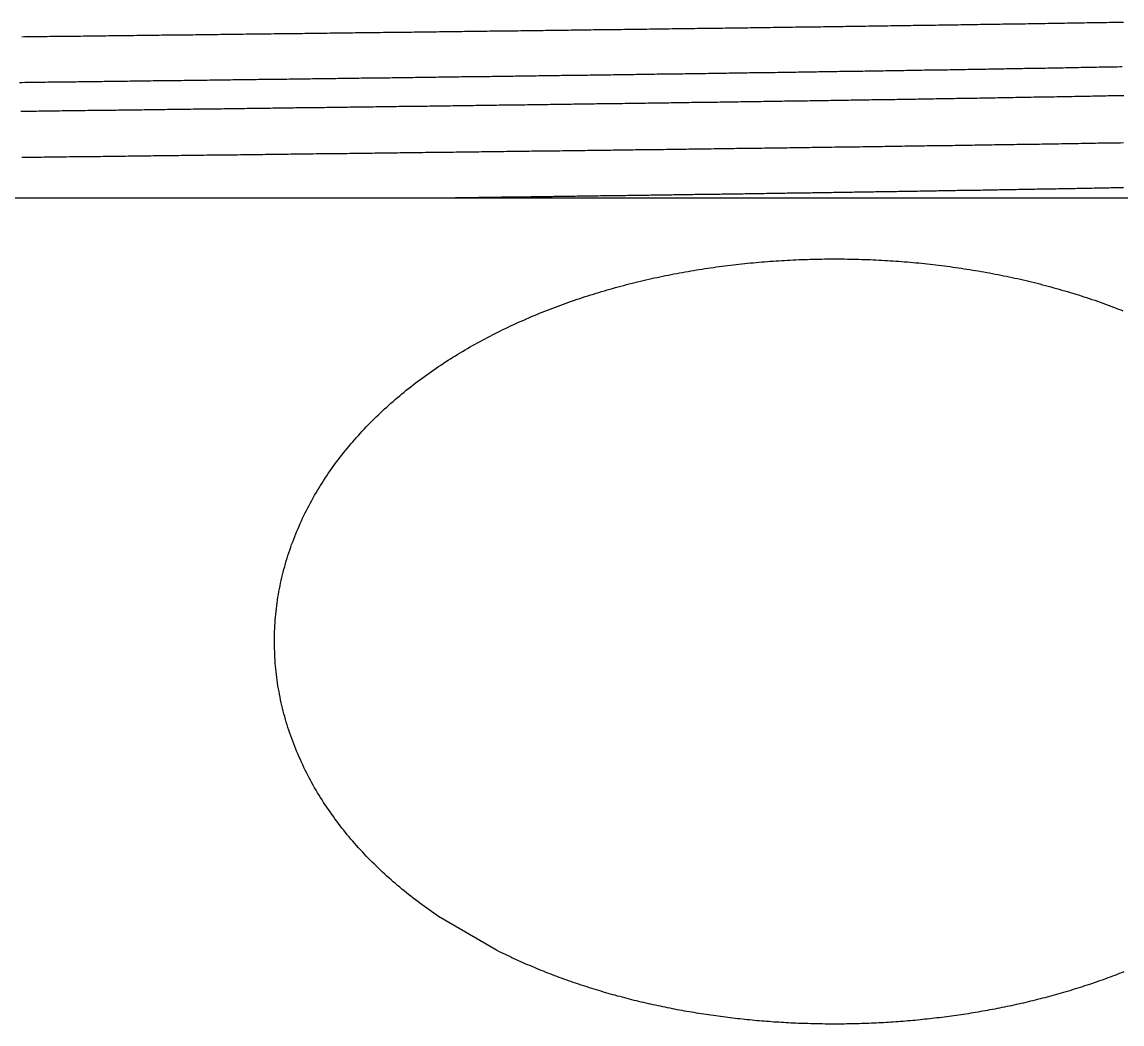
# Model space of a CAD drawing. Header units: millimetres. Extents: x 0 to 3800, y -67 to 2530.
# Drawn here: x 2343.23 to 2357.24, y 888.18 to 900.95 of the extents above; entities that cross this region are included whole.
import ezdxf

# ---------------------------------------------------------------- set-up
doc = ezdxf.new("R2010")
doc.units = ezdxf.units.MM
doc.layers.add('내부선 및 부속', color=4, linetype='Continuous')

msp = doc.modelspace()

# ---------------------------------------------------------------- linework, layer by layer
at = {"layer": '내부선 및 부속', "linetype": 'Continuous'}
for p, q in [((2363.7, 898.703), (2321.902, 898.703)), ((2349.278, 889.124), (2348.539, 889.554))]:
    msp.add_line(p, q, dxfattribs=at)
at = {"layer": '내부선 및 부속', "linetype": 'Continuous', "flags": 128}
for points in [[(2343.229, 900.76), (2343.265, 900.761), (2343.301, 900.761), (2343.336, 900.762), (2343.372, 900.762), (2343.408, 900.762), (2343.443, 900.763), (2343.479, 900.763), (2343.515, 900.764), (2343.551, 900.764), (2343.586, 900.765), (2343.622, 900.765), (2343.658, 900.765), (2343.693, 900.766), (2343.729, 900.766), (2343.765, 900.767), (2343.8, 900.767), (2343.836, 900.768), (2343.872, 900.768), (2343.908, 900.768), (2343.943, 900.769), (2343.979, 900.769), (2344.015, 900.77), (2344.05, 900.77), (2344.086, 900.771), (2344.122, 900.771), (2344.157, 900.771), (2344.193, 900.772), (2344.229, 900.772), (2344.265, 900.773), (2344.3, 900.773), (2344.336, 900.774), (2344.372, 900.774), (2344.407, 900.774), (2344.443, 900.775), (2344.479, 900.775), (2344.515, 900.776), (2344.55, 900.776), (2344.586, 900.777), (2344.622, 900.777), (2344.657, 900.777), (2344.693, 900.778), (2344.729, 900.778), (2344.764, 900.779), (2344.8, 900.779), (2344.836, 900.78), (2344.872, 900.78), (2344.907, 900.78), (2344.943, 900.781), (2344.979, 900.781), (2345.014, 900.782), (2345.05, 900.782), (2345.086, 900.783), (2345.122, 900.783), (2345.157, 900.783), (2345.193, 900.784), (2345.229, 900.784), (2345.264, 900.785), (2345.3, 900.785), (2345.336, 900.786), (2345.371, 900.786), (2345.407, 900.786), (2345.443, 900.787), (2345.479, 900.787), (2345.514, 900.788), (2345.55, 900.788), (2345.586, 900.789), (2345.621, 900.789), (2345.657, 900.789), (2345.693, 900.79), (2345.728, 900.79), (2345.764, 900.791), (2345.8, 900.791), (2345.836, 900.792), (2345.871, 900.792), (2345.907, 900.792), (2345.943, 900.793), (2345.978, 900.793), (2346.014, 900.794), (2346.05, 900.794), (2346.086, 900.795), (2346.121, 900.795), (2346.157, 900.795), (2346.193, 900.796), (2346.228, 900.796), (2346.264, 900.797), (2346.3, 900.797), (2346.335, 900.798), (2346.371, 900.798), (2346.371, 900.798), (2346.407, 900.798), (2346.443, 900.799), (2346.478, 900.799), (2346.514, 900.8), (2346.55, 900.8), (2346.585, 900.801), (2346.621, 900.801), (2346.657, 900.801), (2346.692, 900.802), (2346.728, 900.802), (2346.764, 900.803), (2346.8, 900.803), (2346.835, 900.804), (2346.871, 900.804), (2346.907, 900.805), (2346.942, 900.805), (2346.978, 900.805), (2347.014, 900.806), (2347.05, 900.806), (2347.085, 900.807), (2347.121, 900.807), (2347.157, 900.808), (2347.192, 900.808), (2347.228, 900.808), (2347.264, 900.809), (2347.299, 900.809), (2347.335, 900.81), (2347.371, 900.81), (2347.407, 900.811), (2347.442, 900.811), (2347.478, 900.812), (2347.514, 900.812), (2347.549, 900.812), (2347.585, 900.813), (2347.621, 900.813), (2347.657, 900.814), (2347.692, 900.814), (2347.728, 900.815), (2347.764, 900.815), (2347.799, 900.815), (2347.835, 900.816), (2347.871, 900.816), (2347.906, 900.817), (2347.942, 900.817), (2347.978, 900.818), (2348.014, 900.818), (2348.049, 900.819), (2348.085, 900.819), (2348.121, 900.819), (2348.156, 900.82), (2348.192, 900.82), (2348.228, 900.821), (2348.263, 900.821), (2348.299, 900.822), (2348.335, 900.822), (2348.371, 900.823), (2348.406, 900.823), (2348.442, 900.823), (2348.478, 900.824), (2348.513, 900.824), (2348.549, 900.825), (2348.585, 900.825), (2348.621, 900.826), (2348.656, 900.826), (2348.692, 900.826), (2348.728, 900.827), (2348.763, 900.827), (2348.799, 900.828), (2348.835, 900.828), (2348.87, 900.829), (2348.906, 900.829), (2348.942, 900.83), (2348.978, 900.83), (2349.013, 900.831), (2349.049, 900.831), (2349.085, 900.831), (2349.12, 900.832), (2349.156, 900.832), (2349.192, 900.833), (2349.227, 900.833), (2349.263, 900.834), (2349.299, 900.834), (2349.335, 900.835), (2349.37, 900.835), (2349.406, 900.835), (2349.442, 900.836), (2349.477, 900.836), (2349.513, 900.837), (2349.549, 900.837), (2349.585, 900.838), (2349.62, 900.838), (2349.656, 900.839), (2349.692, 900.839), (2349.727, 900.84), (2349.763, 900.84), (2349.799, 900.84), (2349.834, 900.841), (2349.87, 900.841), (2349.906, 900.842), (2349.942, 900.842), (2349.942, 900.842), (2349.977, 900.843), (2350.013, 900.843), (2350.049, 900.844), (2350.084, 900.844), (2350.12, 900.845), (2350.156, 900.845), (2350.191, 900.845), (2350.227, 900.846), (2350.263, 900.846), (2350.299, 900.847), (2350.334, 900.847), (2350.37, 900.848), (2350.406, 900.848), (2350.441, 900.849), (2350.477, 900.849), (2350.513, 900.85), (2350.549, 900.85), (2350.584, 900.85), (2350.62, 900.851), (2350.656, 900.851), (2350.691, 900.852), (2350.727, 900.852), (2350.763, 900.853), (2350.798, 900.853), (2350.834, 900.854), (2350.87, 900.854), (2350.906, 900.855), (2350.941, 900.855), (2350.977, 900.856), (2351.013, 900.856), (2351.048, 900.856), (2351.084, 900.857), (2351.12, 900.857), (2351.155, 900.858), (2351.191, 900.858), (2351.227, 900.859), (2351.263, 900.859), (2351.298, 900.86), (2351.334, 900.86), (2351.37, 900.861), (2351.405, 900.861), (2351.441, 900.862), (2351.477, 900.862), (2351.513, 900.863), (2351.548, 900.863), (2351.584, 900.864), (2351.62, 900.864), (2351.655, 900.864), (2351.691, 900.865), (2351.727, 900.865), (2351.762, 900.866), (2351.798, 900.866), (2351.834, 900.867), (2351.87, 900.867), (2351.905, 900.868), (2351.941, 900.868), (2351.977, 900.869), (2352.012, 900.869), (2352.048, 900.87), (2352.084, 900.87), (2352.119, 900.871), (2352.155, 900.871), (2352.191, 900.872), (2352.227, 900.872), (2352.262, 900.873), (2352.298, 900.873), (2352.334, 900.874), (2352.369, 900.874), (2352.405, 900.874), (2352.441, 900.875), (2352.477, 900.875), (2352.512, 900.876), (2352.548, 900.876), (2352.584, 900.877), (2352.619, 900.877), (2352.655, 900.878), (2352.691, 900.878), (2352.726, 900.879), (2352.762, 900.879), (2352.798, 900.88), (2352.834, 900.88), (2352.869, 900.881), (2352.905, 900.881), (2352.941, 900.882), (2352.976, 900.882), (2353.012, 900.883), (2353.048, 900.883), (2353.083, 900.884), (2353.119, 900.884), (2353.155, 900.885), (2353.191, 900.885), (2353.226, 900.886), (2353.262, 900.886), (2353.298, 900.887), (2353.333, 900.887), (2353.369, 900.888), (2353.405, 900.888), (2353.441, 900.889), (2353.476, 900.889), (2353.512, 900.89), (2353.512, 900.89), (2353.548, 900.89), (2353.583, 900.891), (2353.619, 900.891), (2353.655, 900.892), (2353.69, 900.892), (2353.726, 900.893), (2353.762, 900.893), (2353.798, 900.894), (2353.833, 900.894), (2353.869, 900.895), (2353.905, 900.895), (2353.94, 900.896), (2353.976, 900.896), (2354.012, 900.897), (2354.047, 900.897), (2354.083, 900.898), (2354.119, 900.898), (2354.155, 900.899), (2354.19, 900.899), (2354.226, 900.9), (2354.262, 900.9), (2354.297, 900.901), (2354.333, 900.901), (2354.369, 900.902), (2354.404, 900.902), (2354.44, 900.903), (2354.476, 900.903), (2354.512, 900.904), (2354.547, 900.904), (2354.583, 900.905), (2354.619, 900.905), (2354.654, 900.906), (2354.69, 900.907), (2354.726, 900.907), (2354.762, 900.908), (2354.797, 900.908), (2354.833, 900.909), (2354.869, 900.909), (2354.904, 900.91), (2354.94, 900.91), (2354.976, 900.911), (2355.011, 900.911), (2355.047, 900.912), (2355.083, 900.912), (2355.119, 900.913), (2355.154, 900.913), (2355.19, 900.914), (2355.226, 900.914), (2355.261, 900.915), (2355.297, 900.916), (2355.333, 900.916), (2355.368, 900.917), (2355.404, 900.917), (2355.44, 900.918), (2355.476, 900.918), (2355.511, 900.919), (2355.547, 900.919), (2355.583, 900.92), (2355.618, 900.92), (2355.654, 900.921), (2355.69, 900.921), (2355.726, 900.922), (2355.761, 900.923), (2355.797, 900.923), (2355.833, 900.924), (2355.868, 900.924), (2355.904, 900.925), (2355.94, 900.925), (2355.975, 900.926), (2356.011, 900.926), (2356.047, 900.927), (2356.083, 900.928), (2356.118, 900.928), (2356.154, 900.929), (2356.19, 900.929), (2356.225, 900.93), (2356.261, 900.93), (2356.297, 900.931), (2356.332, 900.932), (2356.368, 900.932), (2356.404, 900.933), (2356.44, 900.933), (2356.475, 900.934), (2356.511, 900.934), (2356.547, 900.935), (2356.582, 900.936), (2356.618, 900.936), (2356.654, 900.937), (2356.689, 900.937), (2356.725, 900.938), (2356.761, 900.938), (2356.797, 900.939), (2356.832, 900.94), (2356.868, 900.94), (2356.904, 900.941), (2356.939, 900.941), (2356.975, 900.942), (2357.011, 900.943), (2357.046, 900.943), (2357.082, 900.944), (2357.082, 900.944), (2357.118, 900.944), (2357.154, 900.945), (2357.189, 900.945), (2357.225, 900.946), (2357.261, 900.947)], [(2357.246, 900.375), (2357.214, 900.375), (2357.181, 900.374), (2357.148, 900.373), (2357.115, 900.373), (2357.083, 900.372), (2357.05, 900.372), (2357.017, 900.371), (2356.984, 900.37), (2356.952, 900.37), (2356.919, 900.369), (2356.886, 900.369), (2356.854, 900.368), (2356.821, 900.367), (2356.788, 900.367), (2356.755, 900.366), (2356.723, 900.366), (2356.69, 900.365), (2356.657, 900.364), (2356.624, 900.364), (2356.592, 900.363), (2356.559, 900.363), (2356.526, 900.362), (2356.493, 900.361), (2356.461, 900.361), (2356.428, 900.36), (2356.395, 900.36), (2356.362, 900.359), (2356.33, 900.359), (2356.297, 900.358), (2356.264, 900.357), (2356.232, 900.357), (2356.199, 900.356), (2356.166, 900.356), (2356.133, 900.355), (2356.101, 900.355), (2356.068, 900.354), (2356.035, 900.353), (2356.002, 900.353), (2355.97, 900.352), (2355.937, 900.352), (2355.904, 900.351), (2355.871, 900.351), (2355.839, 900.35), (2355.806, 900.349), (2355.773, 900.349), (2355.74, 900.348), (2355.708, 900.348), (2355.675, 900.347), (2355.642, 900.347), (2355.609, 900.346), (2355.609, 900.346), (2355.577, 900.346), (2355.544, 900.345), (2355.511, 900.344), (2355.479, 900.344), (2355.446, 900.343), (2355.413, 900.343), (2355.38, 900.342), (2355.348, 900.342), (2355.315, 900.341), (2355.282, 900.341), (2355.249, 900.34), (2355.217, 900.34), (2355.184, 900.339), (2355.151, 900.338), (2355.118, 900.338), (2355.086, 900.337), (2355.053, 900.337), (2355.02, 900.336), (2354.987, 900.336), (2354.955, 900.335), (2354.922, 900.335), (2354.889, 900.334), (2354.856, 900.334), (2354.824, 900.333), (2354.791, 900.333), (2354.758, 900.332), (2354.726, 900.332), (2354.693, 900.331), (2354.66, 900.33), (2354.627, 900.33), (2354.595, 900.329), (2354.562, 900.329), (2354.529, 900.328), (2354.496, 900.328), (2354.464, 900.327), (2354.431, 900.327), (2354.398, 900.326), (2354.365, 900.326), (2354.333, 900.325), (2354.3, 900.325), (2354.267, 900.324), (2354.234, 900.324), (2354.202, 900.323), (2354.169, 900.323), (2354.136, 900.322), (2354.103, 900.322), (2354.071, 900.321), (2354.038, 900.321), (2354.005, 900.32), (2353.973, 900.32), (2353.94, 900.319), (2353.907, 900.319), (2353.874, 900.318), (2353.842, 900.318), (2353.809, 900.317), (2353.776, 900.317), (2353.743, 900.316), (2353.711, 900.316), (2353.678, 900.315), (2353.645, 900.315), (2353.612, 900.314), (2353.58, 900.314), (2353.547, 900.313), (2353.514, 900.313), (2353.481, 900.312), (2353.449, 900.312), (2353.416, 900.311), (2353.383, 900.311), (2353.35, 900.31), (2353.318, 900.31), (2353.285, 900.309), (2353.252, 900.309), (2353.22, 900.308), (2353.187, 900.308), (2353.154, 900.307), (2353.121, 900.307), (2353.089, 900.306), (2353.056, 900.306), (2353.023, 900.305), (2352.99, 900.305), (2352.958, 900.304), (2352.925, 900.304), (2352.892, 900.303), (2352.859, 900.303), (2352.827, 900.302), (2352.794, 900.302), (2352.761, 900.301), (2352.728, 900.301), (2352.696, 900.3), (2352.663, 900.3), (2352.63, 900.299), (2352.597, 900.299), (2352.565, 900.298), (2352.532, 900.298), (2352.499, 900.298), (2352.467, 900.297), (2352.434, 900.297), (2352.401, 900.296), (2352.368, 900.296), (2352.336, 900.295), (2352.336, 900.295), (2352.303, 900.295), (2352.27, 900.294), (2352.237, 900.294), (2352.205, 900.293), (2352.172, 900.293), (2352.139, 900.292), (2352.106, 900.292), (2352.074, 900.291), (2352.041, 900.291), (2352.008, 900.29), (2351.975, 900.29), (2351.943, 900.289), (2351.91, 900.289), (2351.877, 900.288), (2351.844, 900.288), (2351.812, 900.288), (2351.779, 900.287), (2351.746, 900.287), (2351.714, 900.286), (2351.681, 900.286), (2351.648, 900.285), (2351.615, 900.285), (2351.583, 900.284), (2351.55, 900.284), (2351.517, 900.283), (2351.484, 900.283), (2351.452, 900.282), (2351.419, 900.282), (2351.386, 900.282), (2351.353, 900.281), (2351.321, 900.281), (2351.288, 900.28), (2351.255, 900.28), (2351.222, 900.279), (2351.19, 900.279), (2351.157, 900.278), (2351.124, 900.278), (2351.091, 900.277), (2351.059, 900.277), (2351.026, 900.276), (2350.993, 900.276), (2350.96, 900.276), (2350.928, 900.275), (2350.895, 900.275), (2350.862, 900.274), (2350.83, 900.274), (2350.797, 900.273), (2350.764, 900.273), (2350.731, 900.272), (2350.699, 900.272), (2350.666, 900.271), (2350.633, 900.271), (2350.6, 900.271), (2350.568, 900.27), (2350.535, 900.27), (2350.502, 900.269), (2350.469, 900.269), (2350.437, 900.268), (2350.404, 900.268), (2350.371, 900.267), (2350.338, 900.267), (2350.306, 900.266), (2350.273, 900.266), (2350.24, 900.266), (2350.207, 900.265), (2350.175, 900.265), (2350.142, 900.264), (2350.109, 900.264), (2350.077, 900.263), (2350.044, 900.263), (2350.011, 900.262), (2349.978, 900.262), (2349.946, 900.262), (2349.913, 900.261), (2349.88, 900.261), (2349.847, 900.26), (2349.815, 900.26), (2349.782, 900.259), (2349.749, 900.259), (2349.716, 900.258), (2349.684, 900.258), (2349.651, 900.258), (2349.618, 900.257), (2349.585, 900.257), (2349.553, 900.256), (2349.52, 900.256), (2349.487, 900.255), (2349.454, 900.255), (2349.422, 900.254), (2349.389, 900.254), (2349.356, 900.254), (2349.323, 900.253), (2349.291, 900.253), (2349.258, 900.252), (2349.225, 900.252), (2349.193, 900.251), (2349.16, 900.251), (2349.127, 900.25), (2349.094, 900.25), (2349.062, 900.25), (2349.062, 900.25), (2349.029, 900.249), (2348.996, 900.249), (2348.963, 900.248), (2348.931, 900.248), (2348.898, 900.247), (2348.865, 900.247), (2348.832, 900.247), (2348.8, 900.246), (2348.767, 900.246), (2348.734, 900.245), (2348.701, 900.245), (2348.669, 900.244), (2348.636, 900.244), (2348.603, 900.244), (2348.57, 900.243), (2348.538, 900.243), (2348.505, 900.242), (2348.472, 900.242), (2348.44, 900.241), (2348.407, 900.241), (2348.374, 900.24), (2348.341, 900.24), (2348.309, 900.24), (2348.276, 900.239), (2348.243, 900.239), (2348.21, 900.238), (2348.178, 900.238), (2348.145, 900.237), (2348.112, 900.237), (2348.079, 900.237), (2348.047, 900.236), (2348.014, 900.236), (2347.981, 900.235), (2347.948, 900.235), (2347.916, 900.234), (2347.883, 900.234), (2347.85, 900.234), (2347.817, 900.233), (2347.785, 900.233), (2347.752, 900.232), (2347.719, 900.232), (2347.686, 900.231), (2347.654, 900.231), (2347.621, 900.231), (2347.588, 900.23), (2347.556, 900.23), (2347.523, 900.229), (2347.49, 900.229), (2347.457, 900.228), (2347.425, 900.228), (2347.392, 900.228), (2347.359, 900.227), (2347.326, 900.227), (2347.294, 900.226), (2347.261, 900.226), (2347.228, 900.225), (2347.195, 900.225), (2347.163, 900.225), (2347.13, 900.224), (2347.097, 900.224), (2347.064, 900.223), (2347.032, 900.223), (2346.999, 900.222), (2346.966, 900.222), (2346.933, 900.222), (2346.901, 900.221), (2346.868, 900.221), (2346.835, 900.22), (2346.803, 900.22), (2346.77, 900.22), (2346.737, 900.219), (2346.704, 900.219), (2346.672, 900.218), (2346.639, 900.218), (2346.606, 900.217), (2346.573, 900.217), (2346.541, 900.217), (2346.508, 900.216), (2346.475, 900.216), (2346.442, 900.215), (2346.41, 900.215), (2346.377, 900.214), (2346.344, 900.214), (2346.311, 900.214), (2346.279, 900.213), (2346.246, 900.213), (2346.213, 900.212), (2346.18, 900.212), (2346.148, 900.211), (2346.115, 900.211), (2346.082, 900.211), (2346.049, 900.21), (2346.017, 900.21), (2345.984, 900.209), (2345.951, 900.209), (2345.919, 900.209), (2345.886, 900.208), (2345.853, 900.208), (2345.82, 900.207), (2345.788, 900.207), (2345.788, 900.207), (2345.755, 900.206), (2345.722, 900.206), (2345.689, 900.206), (2345.657, 900.205), (2345.624, 900.205), (2345.591, 900.204), (2345.558, 900.204), (2345.526, 900.204), (2345.493, 900.203), (2345.46, 900.203), (2345.427, 900.202), (2345.395, 900.202), (2345.362, 900.201), (2345.329, 900.201), (2345.296, 900.201), (2345.264, 900.2), (2345.231, 900.2), (2345.198, 900.199), (2345.165, 900.199), (2345.133, 900.198), (2345.1, 900.198), (2345.067, 900.198), (2345.035, 900.197), (2345.002, 900.197), (2344.969, 900.196), (2344.936, 900.196), (2344.904, 900.196), (2344.871, 900.195), (2344.838, 900.195), (2344.805, 900.194), (2344.773, 900.194), (2344.74, 900.193), (2344.707, 900.193), (2344.674, 900.193), (2344.642, 900.192), (2344.609, 900.192), (2344.576, 900.191), (2344.543, 900.191), (2344.511, 900.191), (2344.478, 900.19), (2344.445, 900.19), (2344.412, 900.189), (2344.38, 900.189), (2344.347, 900.188), (2344.314, 900.188), (2344.281, 900.188), (2344.249, 900.187), (2344.216, 900.187), (2344.183, 900.186), (2344.151, 900.186), (2344.118, 900.186), (2344.085, 900.185), (2344.052, 900.185), (2344.02, 900.184), (2343.987, 900.184), (2343.954, 900.184), (2343.921, 900.183), (2343.889, 900.183), (2343.856, 900.182), (2343.823, 900.182), (2343.79, 900.181), (2343.758, 900.181), (2343.725, 900.181), (2343.692, 900.18), (2343.659, 900.18), (2343.627, 900.179), (2343.594, 900.179), (2343.561, 900.179), (2343.528, 900.178), (2343.496, 900.178), (2343.463, 900.177), (2343.43, 900.177), (2343.398, 900.176), (2343.365, 900.176), (2343.332, 900.176), (2343.299, 900.175), (2343.267, 900.175), (2343.234, 900.174), (2343.201, 900.174)], [(2357.264, 900.008), (2357.231, 900.008), (2357.199, 900.007), (2357.166, 900.007), (2357.133, 900.006), (2357.101, 900.005), (2357.068, 900.005), (2357.035, 900.004), (2357.002, 900.003), (2356.97, 900.003), (2356.937, 900.002), (2356.904, 900.002), (2356.871, 900.001), (2356.839, 900), (2356.806, 900), (2356.773, 899.999), (2356.74, 899.999), (2356.708, 899.998), (2356.675, 899.997), (2356.642, 899.997), (2356.609, 899.996), (2356.577, 899.996), (2356.544, 899.995), (2356.511, 899.994), (2356.479, 899.994), (2356.446, 899.993), (2356.413, 899.993), (2356.38, 899.992), (2356.348, 899.992), (2356.315, 899.991), (2356.282, 899.99), (2356.249, 899.99), (2356.217, 899.989), (2356.184, 899.989), (2356.151, 899.988), (2356.118, 899.988), (2356.086, 899.987), (2356.053, 899.986), (2356.02, 899.986), (2355.987, 899.985), (2355.955, 899.985), (2355.922, 899.984), (2355.889, 899.984), (2355.856, 899.983), (2355.824, 899.982), (2355.791, 899.982), (2355.758, 899.981), (2355.726, 899.981), (2355.693, 899.98), (2355.66, 899.98), (2355.627, 899.979), (2355.627, 899.979), (2355.595, 899.979), (2355.562, 899.978), (2355.529, 899.977), (2355.496, 899.977), (2355.464, 899.976), (2355.431, 899.976), (2355.398, 899.975), (2355.365, 899.975), (2355.333, 899.974), (2355.3, 899.974), (2355.267, 899.973), (2355.234, 899.973), (2355.202, 899.972), (2355.169, 899.971), (2355.136, 899.971), (2355.104, 899.97), (2355.071, 899.97), (2355.038, 899.969), (2355.005, 899.969), (2354.973, 899.968), (2354.94, 899.968), (2354.907, 899.967), (2354.874, 899.967), (2354.842, 899.966), (2354.809, 899.966), (2354.776, 899.965), (2354.743, 899.965), (2354.711, 899.964), (2354.678, 899.963), (2354.645, 899.963), (2354.612, 899.962), (2354.58, 899.962), (2354.547, 899.961), (2354.514, 899.961), (2354.481, 899.96), (2354.449, 899.96), (2354.416, 899.959), (2354.383, 899.959), (2354.351, 899.958), (2354.318, 899.958), (2354.285, 899.957), (2354.252, 899.957), (2354.22, 899.956), (2354.187, 899.956), (2354.154, 899.955), (2354.121, 899.955), (2354.089, 899.954), (2354.056, 899.954), (2354.023, 899.953), (2353.99, 899.953), (2353.958, 899.952), (2353.925, 899.952), (2353.892, 899.951), (2353.859, 899.951), (2353.827, 899.95), (2353.794, 899.95), (2353.761, 899.949), (2353.728, 899.949), (2353.696, 899.948), (2353.663, 899.948), (2353.63, 899.947), (2353.598, 899.947), (2353.565, 899.946), (2353.532, 899.946), (2353.499, 899.945), (2353.467, 899.945), (2353.434, 899.944), (2353.401, 899.944), (2353.368, 899.943), (2353.336, 899.943), (2353.303, 899.942), (2353.27, 899.942), (2353.237, 899.941), (2353.205, 899.941), (2353.172, 899.94), (2353.139, 899.94), (2353.106, 899.939), (2353.074, 899.939), (2353.041, 899.938), (2353.008, 899.938), (2352.975, 899.937), (2352.943, 899.937), (2352.91, 899.936), (2352.877, 899.936), (2352.845, 899.935), (2352.812, 899.935), (2352.779, 899.934), (2352.746, 899.934), (2352.714, 899.933), (2352.681, 899.933), (2352.648, 899.932), (2352.615, 899.932), (2352.583, 899.931), (2352.55, 899.931), (2352.517, 899.93), (2352.484, 899.93), (2352.452, 899.93), (2352.419, 899.929), (2352.386, 899.929), (2352.353, 899.928), (2352.353, 899.928), (2352.321, 899.928), (2352.288, 899.927), (2352.255, 899.927), (2352.222, 899.926), (2352.19, 899.926), (2352.157, 899.925), (2352.124, 899.925), (2352.091, 899.924), (2352.059, 899.924), (2352.026, 899.923), (2351.993, 899.923), (2351.961, 899.922), (2351.928, 899.922), (2351.895, 899.921), (2351.862, 899.921), (2351.83, 899.921), (2351.797, 899.92), (2351.764, 899.92), (2351.731, 899.919), (2351.699, 899.919), (2351.666, 899.918), (2351.633, 899.918), (2351.6, 899.917), (2351.568, 899.917), (2351.535, 899.916), (2351.502, 899.916), (2351.469, 899.915), (2351.437, 899.915), (2351.404, 899.914), (2351.371, 899.914), (2351.338, 899.914), (2351.306, 899.913), (2351.273, 899.913), (2351.24, 899.912), (2351.208, 899.912), (2351.175, 899.911), (2351.142, 899.911), (2351.109, 899.91), (2351.077, 899.91), (2351.044, 899.909), (2351.011, 899.909), (2350.978, 899.909), (2350.946, 899.908), (2350.913, 899.908), (2350.88, 899.907), (2350.847, 899.907), (2350.815, 899.906), (2350.782, 899.906), (2350.749, 899.905), (2350.716, 899.905), (2350.684, 899.904), (2350.651, 899.904), (2350.618, 899.904), (2350.585, 899.903), (2350.553, 899.903), (2350.52, 899.902), (2350.487, 899.902), (2350.455, 899.901), (2350.422, 899.901), (2350.389, 899.9), (2350.356, 899.9), (2350.324, 899.899), (2350.291, 899.899), (2350.258, 899.899), (2350.225, 899.898), (2350.193, 899.898), (2350.16, 899.897), (2350.127, 899.897), (2350.094, 899.896), (2350.062, 899.896), (2350.029, 899.895), (2349.996, 899.895), (2349.963, 899.895), (2349.931, 899.894), (2349.898, 899.894), (2349.865, 899.893), (2349.832, 899.893), (2349.8, 899.892), (2349.767, 899.892), (2349.734, 899.891), (2349.701, 899.891), (2349.669, 899.891), (2349.636, 899.89), (2349.603, 899.89), (2349.571, 899.889), (2349.538, 899.889), (2349.505, 899.888), (2349.472, 899.888), (2349.44, 899.887), (2349.407, 899.887), (2349.374, 899.887), (2349.341, 899.886), (2349.309, 899.886), (2349.276, 899.885), (2349.243, 899.885), (2349.21, 899.884), (2349.178, 899.884), (2349.145, 899.883), (2349.112, 899.883), (2349.079, 899.883), (2349.079, 899.883), (2349.047, 899.882), (2349.014, 899.882), (2348.981, 899.881), (2348.948, 899.881), (2348.916, 899.88), (2348.883, 899.88), (2348.85, 899.88), (2348.817, 899.879), (2348.785, 899.879), (2348.752, 899.878), (2348.719, 899.878), (2348.687, 899.877), (2348.654, 899.877), (2348.621, 899.876), (2348.588, 899.876), (2348.556, 899.876), (2348.523, 899.875), (2348.49, 899.875), (2348.457, 899.874), (2348.425, 899.874), (2348.392, 899.873), (2348.359, 899.873), (2348.326, 899.873), (2348.294, 899.872), (2348.261, 899.872), (2348.228, 899.871), (2348.195, 899.871), (2348.163, 899.87), (2348.13, 899.87), (2348.097, 899.87), (2348.064, 899.869), (2348.032, 899.869), (2347.999, 899.868), (2347.966, 899.868), (2347.934, 899.867), (2347.901, 899.867), (2347.868, 899.867), (2347.835, 899.866), (2347.803, 899.866), (2347.77, 899.865), (2347.737, 899.865), (2347.704, 899.864), (2347.672, 899.864), (2347.639, 899.864), (2347.606, 899.863), (2347.573, 899.863), (2347.541, 899.862), (2347.508, 899.862), (2347.475, 899.861), (2347.442, 899.861), (2347.41, 899.861), (2347.377, 899.86), (2347.344, 899.86), (2347.311, 899.859), (2347.279, 899.859), (2347.246, 899.858), (2347.213, 899.858), (2347.18, 899.858), (2347.148, 899.857), (2347.115, 899.857), (2347.082, 899.856), (2347.05, 899.856), (2347.017, 899.855), (2346.984, 899.855), (2346.951, 899.855), (2346.919, 899.854), (2346.886, 899.854), (2346.853, 899.853), (2346.82, 899.853), (2346.788, 899.852), (2346.755, 899.852), (2346.722, 899.852), (2346.689, 899.851), (2346.657, 899.851), (2346.624, 899.85), (2346.591, 899.85), (2346.558, 899.85), (2346.526, 899.849), (2346.493, 899.849), (2346.46, 899.848), (2346.427, 899.848), (2346.395, 899.847), (2346.362, 899.847), (2346.329, 899.847), (2346.296, 899.846), (2346.264, 899.846), (2346.231, 899.845), (2346.198, 899.845), (2346.166, 899.844), (2346.133, 899.844), (2346.1, 899.844), (2346.067, 899.843), (2346.035, 899.843), (2346.002, 899.842), (2345.969, 899.842), (2345.936, 899.842), (2345.904, 899.841), (2345.871, 899.841), (2345.838, 899.84), (2345.805, 899.84), (2345.805, 899.84), (2345.773, 899.839), (2345.74, 899.839), (2345.707, 899.839), (2345.674, 899.838), (2345.642, 899.838), (2345.609, 899.837), (2345.576, 899.837), (2345.543, 899.836), (2345.511, 899.836), (2345.478, 899.836), (2345.445, 899.835), (2345.412, 899.835), (2345.38, 899.834), (2345.347, 899.834), (2345.314, 899.834), (2345.282, 899.833), (2345.249, 899.833), (2345.216, 899.832), (2345.183, 899.832), (2345.151, 899.831), (2345.118, 899.831), (2345.085, 899.831), (2345.052, 899.83), (2345.02, 899.83), (2344.987, 899.829), (2344.954, 899.829), (2344.921, 899.829), (2344.889, 899.828), (2344.856, 899.828), (2344.823, 899.827), (2344.79, 899.827), (2344.758, 899.826), (2344.725, 899.826), (2344.692, 899.826), (2344.659, 899.825), (2344.627, 899.825), (2344.594, 899.824), (2344.561, 899.824), (2344.529, 899.824), (2344.496, 899.823), (2344.463, 899.823), (2344.43, 899.822), (2344.398, 899.822), (2344.365, 899.821), (2344.332, 899.821), (2344.299, 899.821), (2344.267, 899.82), (2344.234, 899.82), (2344.201, 899.819), (2344.168, 899.819), (2344.136, 899.819), (2344.103, 899.818), (2344.07, 899.818), (2344.037, 899.817), (2344.005, 899.817), (2343.972, 899.816), (2343.939, 899.816), (2343.906, 899.816), (2343.874, 899.815), (2343.841, 899.815), (2343.808, 899.814), (2343.775, 899.814), (2343.743, 899.814), (2343.71, 899.813), (2343.677, 899.813), (2343.645, 899.812), (2343.612, 899.812), (2343.579, 899.811), (2343.546, 899.811), (2343.514, 899.811), (2343.481, 899.81), (2343.448, 899.81), (2343.415, 899.809), (2343.383, 899.809), (2343.35, 899.809), (2343.317, 899.808), (2343.284, 899.808), (2343.252, 899.807), (2343.219, 899.807)], [(2357.261, 899.407), (2357.225, 899.406), (2357.189, 899.406), (2357.154, 899.405), (2357.118, 899.404), (2357.082, 899.404), (2357.046, 899.403), (2357.011, 899.403), (2356.975, 899.402), (2356.939, 899.402), (2356.904, 899.401), (2356.868, 899.4), (2356.832, 899.4), (2356.797, 899.399), (2356.761, 899.399), (2356.725, 899.398), (2356.689, 899.397), (2356.654, 899.397), (2356.618, 899.396), (2356.582, 899.396), (2356.547, 899.395), (2356.511, 899.395), (2356.475, 899.394), (2356.44, 899.393), (2356.404, 899.393), (2356.368, 899.392), (2356.332, 899.392), (2356.297, 899.391), (2356.261, 899.391), (2356.225, 899.39), (2356.19, 899.389), (2356.19, 899.389), (2356.154, 899.389), (2356.118, 899.388), (2356.083, 899.388), (2356.047, 899.387), (2356.011, 899.387), (2355.975, 899.386), (2355.94, 899.386), (2355.904, 899.385), (2355.868, 899.384), (2355.833, 899.384), (2355.797, 899.383), (2355.761, 899.383), (2355.726, 899.382), (2355.69, 899.382), (2355.654, 899.381), (2355.618, 899.381), (2355.583, 899.38), (2355.547, 899.379), (2355.511, 899.379), (2355.476, 899.378), (2355.44, 899.378), (2355.404, 899.377), (2355.368, 899.377), (2355.333, 899.376), (2355.297, 899.376), (2355.261, 899.375), (2355.226, 899.375), (2355.19, 899.374), (2355.154, 899.374), (2355.119, 899.373), (2355.083, 899.372), (2355.047, 899.372), (2355.011, 899.371), (2354.976, 899.371), (2354.94, 899.37), (2354.904, 899.37), (2354.869, 899.369), (2354.833, 899.369), (2354.797, 899.368), (2354.762, 899.368), (2354.726, 899.367), (2354.69, 899.367), (2354.654, 899.366), (2354.619, 899.366), (2354.583, 899.365), (2354.547, 899.365), (2354.512, 899.364), (2354.476, 899.364), (2354.44, 899.363), (2354.404, 899.363), (2354.369, 899.362), (2354.333, 899.362), (2354.297, 899.361), (2354.262, 899.36), (2354.226, 899.36), (2354.19, 899.359), (2354.155, 899.359), (2354.119, 899.358), (2354.083, 899.358), (2354.047, 899.357), (2354.012, 899.357), (2353.976, 899.356), (2353.94, 899.356), (2353.905, 899.355), (2353.869, 899.355), (2353.833, 899.354), (2353.798, 899.354), (2353.762, 899.353), (2353.726, 899.353), (2353.69, 899.352), (2353.655, 899.352), (2353.619, 899.351), (2353.583, 899.351), (2353.548, 899.35), (2353.512, 899.35), (2353.476, 899.349), (2353.441, 899.349), (2353.405, 899.348), (2353.369, 899.348), (2353.333, 899.347), (2353.298, 899.347), (2353.262, 899.346), (2353.226, 899.346), (2353.191, 899.345), (2353.155, 899.345), (2353.119, 899.344), (2353.083, 899.344), (2353.048, 899.343), (2353.012, 899.343), (2352.976, 899.342), (2352.941, 899.342), (2352.905, 899.341), (2352.869, 899.341), (2352.834, 899.34), (2352.798, 899.34), (2352.762, 899.34), (2352.726, 899.339), (2352.691, 899.339), (2352.655, 899.338), (2352.619, 899.338), (2352.619, 899.338), (2352.584, 899.337), (2352.548, 899.337), (2352.512, 899.336), (2352.477, 899.336), (2352.441, 899.335), (2352.405, 899.335), (2352.369, 899.334), (2352.334, 899.334), (2352.298, 899.333), (2352.262, 899.333), (2352.227, 899.332), (2352.191, 899.332), (2352.155, 899.331), (2352.119, 899.331), (2352.084, 899.33), (2352.048, 899.33), (2352.012, 899.329), (2351.977, 899.329), (2351.941, 899.328), (2351.905, 899.328), (2351.87, 899.327), (2351.834, 899.327), (2351.798, 899.327), (2351.762, 899.326), (2351.727, 899.326), (2351.691, 899.325), (2351.655, 899.325), (2351.62, 899.324), (2351.584, 899.324), (2351.548, 899.323), (2351.513, 899.323), (2351.477, 899.322), (2351.441, 899.322), (2351.405, 899.321), (2351.37, 899.321), (2351.334, 899.32), (2351.298, 899.32), (2351.263, 899.319), (2351.227, 899.319), (2351.191, 899.319), (2351.155, 899.318), (2351.12, 899.318), (2351.084, 899.317), (2351.048, 899.317), (2351.013, 899.316), (2350.977, 899.316), (2350.941, 899.315), (2350.906, 899.315), (2350.87, 899.314), (2350.834, 899.314), (2350.798, 899.313), (2350.763, 899.313), (2350.727, 899.312), (2350.691, 899.312), (2350.656, 899.312), (2350.62, 899.311), (2350.584, 899.311), (2350.549, 899.31), (2350.513, 899.31), (2350.477, 899.309), (2350.441, 899.309), (2350.406, 899.308), (2350.37, 899.308), (2350.334, 899.307), (2350.299, 899.307), (2350.263, 899.307), (2350.227, 899.306), (2350.191, 899.306), (2350.156, 899.305), (2350.12, 899.305), (2350.084, 899.304), (2350.049, 899.304), (2350.013, 899.303), (2349.977, 899.303), (2349.942, 899.302), (2349.906, 899.302), (2349.87, 899.302), (2349.834, 899.301), (2349.799, 899.301), (2349.763, 899.3), (2349.727, 899.3), (2349.692, 899.299), (2349.656, 899.299), (2349.62, 899.298), (2349.585, 899.298), (2349.549, 899.297), (2349.513, 899.297), (2349.477, 899.297), (2349.442, 899.296), (2349.406, 899.296), (2349.37, 899.295), (2349.335, 899.295), (2349.299, 899.294), (2349.263, 899.294), (2349.227, 899.293), (2349.192, 899.293), (2349.156, 899.292), (2349.12, 899.292), (2349.085, 899.292), (2349.049, 899.291), (2349.049, 899.291), (2349.013, 899.291), (2348.978, 899.29), (2348.942, 899.29), (2348.906, 899.289), (2348.87, 899.289), (2348.835, 899.288), (2348.799, 899.288), (2348.763, 899.288), (2348.728, 899.287), (2348.692, 899.287), (2348.656, 899.286), (2348.621, 899.286), (2348.585, 899.285), (2348.549, 899.285), (2348.513, 899.284), (2348.478, 899.284), (2348.442, 899.284), (2348.406, 899.283), (2348.371, 899.283), (2348.335, 899.282), (2348.299, 899.282), (2348.263, 899.281), (2348.228, 899.281), (2348.192, 899.28), (2348.156, 899.28), (2348.121, 899.28), (2348.085, 899.279), (2348.049, 899.279), (2348.014, 899.278), (2347.978, 899.278), (2347.942, 899.277), (2347.906, 899.277), (2347.871, 899.277), (2347.835, 899.276), (2347.799, 899.276), (2347.764, 899.275), (2347.728, 899.275), (2347.692, 899.274), (2347.657, 899.274), (2347.621, 899.273), (2347.585, 899.273), (2347.549, 899.273), (2347.514, 899.272), (2347.478, 899.272), (2347.442, 899.271), (2347.407, 899.271), (2347.371, 899.27), (2347.335, 899.27), (2347.299, 899.269), (2347.264, 899.269), (2347.228, 899.269), (2347.192, 899.268), (2347.157, 899.268), (2347.121, 899.267), (2347.085, 899.267), (2347.05, 899.266), (2347.014, 899.266), (2346.978, 899.266), (2346.942, 899.265), (2346.907, 899.265), (2346.871, 899.264), (2346.835, 899.264), (2346.8, 899.263), (2346.764, 899.263), (2346.728, 899.263), (2346.692, 899.262), (2346.657, 899.262), (2346.621, 899.261), (2346.585, 899.261), (2346.55, 899.26), (2346.514, 899.26), (2346.478, 899.259), (2346.443, 899.259), (2346.407, 899.259), (2346.371, 899.258), (2346.335, 899.258), (2346.3, 899.257), (2346.264, 899.257), (2346.228, 899.256), (2346.193, 899.256), (2346.157, 899.256), (2346.121, 899.255), (2346.086, 899.255), (2346.05, 899.254), (2346.014, 899.254), (2345.978, 899.253), (2345.943, 899.253), (2345.907, 899.253), (2345.871, 899.252), (2345.836, 899.252), (2345.8, 899.251), (2345.764, 899.251), (2345.728, 899.25), (2345.693, 899.25), (2345.657, 899.25), (2345.621, 899.249), (2345.586, 899.249), (2345.55, 899.248), (2345.514, 899.248), (2345.479, 899.247), (2345.479, 899.247), (2345.443, 899.247), (2345.407, 899.247), (2345.371, 899.246), (2345.336, 899.246), (2345.3, 899.245), (2345.264, 899.245), (2345.229, 899.244), (2345.193, 899.244), (2345.157, 899.244), (2345.122, 899.243), (2345.086, 899.243), (2345.05, 899.242), (2345.014, 899.242), (2344.979, 899.241), (2344.943, 899.241), (2344.907, 899.241), (2344.872, 899.24), (2344.836, 899.24), (2344.8, 899.239), (2344.764, 899.239), (2344.729, 899.238), (2344.693, 899.238), (2344.657, 899.238), (2344.622, 899.237), (2344.586, 899.237), (2344.55, 899.236), (2344.515, 899.236), (2344.479, 899.235), (2344.443, 899.235), (2344.407, 899.235), (2344.372, 899.234), (2344.336, 899.234), (2344.3, 899.233), (2344.265, 899.233), (2344.229, 899.232), (2344.193, 899.232), (2344.157, 899.232), (2344.122, 899.231), (2344.086, 899.231), (2344.05, 899.23), (2344.015, 899.23), (2343.979, 899.229), (2343.943, 899.229), (2343.908, 899.229), (2343.872, 899.228), (2343.836, 899.228), (2343.8, 899.227), (2343.765, 899.227), (2343.729, 899.226), (2343.693, 899.226), (2343.658, 899.226), (2343.622, 899.225), (2343.586, 899.225), (2343.551, 899.224), (2343.515, 899.224), (2343.479, 899.223), (2343.443, 899.223), (2343.408, 899.223), (2343.372, 899.222), (2343.336, 899.222), (2343.301, 899.221), (2343.265, 899.221), (2343.229, 899.22)], [(2357.261, 898.836), (2357.234, 898.835), (2357.207, 898.835), (2357.181, 898.834), (2357.154, 898.834), (2357.127, 898.833), (2357.1, 898.833), (2357.074, 898.832), (2357.047, 898.832), (2357.02, 898.831), (2356.993, 898.831), (2356.967, 898.83), (2356.94, 898.83), (2356.913, 898.829), (2356.886, 898.829), (2356.86, 898.828), (2356.833, 898.828), (2356.806, 898.827), (2356.806, 898.827), (2356.779, 898.827), (2356.753, 898.826), (2356.726, 898.826), (2356.699, 898.825), (2356.672, 898.825), (2356.646, 898.824), (2356.619, 898.824), (2356.592, 898.823), (2356.565, 898.823), (2356.539, 898.822), (2356.512, 898.822), (2356.485, 898.821), (2356.458, 898.821), (2356.432, 898.821), (2356.405, 898.82), (2356.378, 898.82), (2356.351, 898.819), (2356.325, 898.819), (2356.298, 898.818), (2356.271, 898.818), (2356.244, 898.817), (2356.218, 898.817), (2356.191, 898.816), (2356.164, 898.816), (2356.137, 898.815), (2356.11, 898.815), (2356.084, 898.814), (2356.057, 898.814), (2356.03, 898.813), (2356.003, 898.813), (2355.977, 898.813), (2355.95, 898.812), (2355.923, 898.812), (2355.896, 898.811), (2355.87, 898.811), (2355.843, 898.81), (2355.816, 898.81), (2355.789, 898.809), (2355.763, 898.809), (2355.736, 898.808), (2355.709, 898.808), (2355.682, 898.808), (2355.656, 898.807), (2355.629, 898.807), (2355.602, 898.806), (2355.575, 898.806), (2355.549, 898.805), (2355.522, 898.805), (2355.495, 898.804), (2355.468, 898.804), (2355.442, 898.803), (2355.415, 898.803), (2355.388, 898.803), (2355.361, 898.802), (2355.335, 898.802), (2355.308, 898.801), (2355.281, 898.801), (2355.254, 898.8), (2355.228, 898.8), (2355.201, 898.799), (2355.174, 898.799), (2355.147, 898.799), (2355.121, 898.798), (2355.094, 898.798), (2355.067, 898.797), (2355.04, 898.797), (2355.014, 898.796), (2354.987, 898.796), (2354.96, 898.796), (2354.933, 898.795), (2354.907, 898.795), (2354.88, 898.794), (2354.853, 898.794), (2354.826, 898.793), (2354.799, 898.793), (2354.773, 898.792), (2354.746, 898.792), (2354.719, 898.792), (2354.692, 898.791), (2354.666, 898.791), (2354.639, 898.79), (2354.612, 898.79), (2354.585, 898.789), (2354.559, 898.789), (2354.532, 898.789), (2354.505, 898.788), (2354.478, 898.788), (2354.452, 898.787), (2354.425, 898.787), (2354.398, 898.787), (2354.371, 898.786), (2354.345, 898.786), (2354.318, 898.785), (2354.291, 898.785), (2354.264, 898.784), (2354.238, 898.784), (2354.211, 898.784), (2354.184, 898.783), (2354.157, 898.783), (2354.131, 898.782), (2354.131, 898.782), (2354.104, 898.782), (2354.077, 898.781), (2354.05, 898.781), (2354.024, 898.781), (2353.997, 898.78), (2353.97, 898.78), (2353.943, 898.779), (2353.917, 898.779), (2353.89, 898.779), (2353.863, 898.778), (2353.836, 898.778), (2353.81, 898.777), (2353.783, 898.777), (2353.756, 898.776), (2353.729, 898.776), (2353.702, 898.776), (2353.676, 898.775), (2353.649, 898.775), (2353.622, 898.774), (2353.595, 898.774), (2353.569, 898.774), (2353.542, 898.773), (2353.515, 898.773), (2353.488, 898.772), (2353.462, 898.772), (2353.435, 898.772), (2353.408, 898.771), (2353.381, 898.771), (2353.355, 898.77), (2353.328, 898.77), (2353.301, 898.77), (2353.274, 898.769), (2353.248, 898.769), (2353.221, 898.768), (2353.194, 898.768), (2353.167, 898.768), (2353.141, 898.767), (2353.114, 898.767), (2353.087, 898.766), (2353.06, 898.766), (2353.034, 898.766), (2353.007, 898.765), (2352.98, 898.765), (2352.953, 898.764), (2352.927, 898.764), (2352.9, 898.764), (2352.873, 898.763), (2352.846, 898.763), (2352.82, 898.762), (2352.793, 898.762), (2352.766, 898.762), (2352.739, 898.761), (2352.713, 898.761), (2352.686, 898.76), (2352.659, 898.76), (2352.632, 898.76), (2352.605, 898.759), (2352.579, 898.759), (2352.552, 898.758), (2352.525, 898.758), (2352.498, 898.758), (2352.472, 898.757), (2352.445, 898.757), (2352.418, 898.756), (2352.391, 898.756), (2352.365, 898.756), (2352.338, 898.755), (2352.311, 898.755), (2352.284, 898.755), (2352.258, 898.754), (2352.231, 898.754), (2352.204, 898.753), (2352.177, 898.753), (2352.151, 898.753), (2352.124, 898.752), (2352.097, 898.752), (2352.07, 898.751), (2352.044, 898.751), (2352.017, 898.751), (2351.99, 898.75), (2351.963, 898.75), (2351.937, 898.75), (2351.91, 898.749), (2351.883, 898.749), (2351.856, 898.748), (2351.83, 898.748), (2351.803, 898.748), (2351.776, 898.747), (2351.749, 898.747), (2351.723, 898.746), (2351.696, 898.746), (2351.669, 898.746), (2351.642, 898.745), (2351.616, 898.745), (2351.589, 898.745), (2351.562, 898.744), (2351.535, 898.744), (2351.508, 898.743), (2351.482, 898.743), (2351.455, 898.743), (2351.455, 898.743), (2351.428, 898.742), (2351.401, 898.742), (2351.375, 898.742), (2351.348, 898.741), (2351.321, 898.741), (2351.294, 898.74), (2351.268, 898.74), (2351.241, 898.74), (2351.214, 898.739), (2351.187, 898.739), (2351.161, 898.739), (2351.134, 898.738), (2351.107, 898.738), (2351.08, 898.737), (2351.054, 898.737), (2351.027, 898.737), (2351, 898.736), (2350.973, 898.736), (2350.947, 898.736), (2350.92, 898.735), (2350.893, 898.735), (2350.866, 898.734), (2350.84, 898.734), (2350.813, 898.734), (2350.786, 898.733), (2350.759, 898.733), (2350.733, 898.733), (2350.706, 898.732), (2350.679, 898.732), (2350.652, 898.731), (2350.626, 898.731), (2350.599, 898.731), (2350.572, 898.73), (2350.545, 898.73), (2350.519, 898.73), (2350.492, 898.729), (2350.465, 898.729), (2350.438, 898.728), (2350.411, 898.728), (2350.385, 898.728), (2350.358, 898.727), (2350.331, 898.727), (2350.304, 898.727), (2350.278, 898.726), (2350.251, 898.726), (2350.224, 898.726), (2350.197, 898.725), (2350.171, 898.725), (2350.144, 898.724), (2350.117, 898.724), (2350.09, 898.724), (2350.064, 898.723), (2350.037, 898.723), (2350.01, 898.723), (2349.983, 898.722), (2349.957, 898.722), (2349.93, 898.722), (2349.903, 898.721), (2349.876, 898.721), (2349.85, 898.72), (2349.823, 898.72), (2349.796, 898.72), (2349.769, 898.719), (2349.743, 898.719), (2349.716, 898.719), (2349.689, 898.718), (2349.662, 898.718), (2349.636, 898.718), (2349.609, 898.717), (2349.582, 898.717), (2349.555, 898.716), (2349.529, 898.716), (2349.502, 898.716), (2349.475, 898.715), (2349.448, 898.715), (2349.421, 898.715), (2349.395, 898.714), (2349.368, 898.714), (2349.341, 898.714), (2349.314, 898.713), (2349.288, 898.713), (2349.261, 898.712), (2349.234, 898.712), (2349.207, 898.712), (2349.181, 898.711), (2349.154, 898.711), (2349.127, 898.711), (2349.1, 898.71), (2349.074, 898.71), (2349.047, 898.71), (2349.02, 898.709), (2348.993, 898.709), (2348.967, 898.709), (2348.94, 898.708), (2348.913, 898.708), (2348.886, 898.707), (2348.86, 898.707), (2348.833, 898.707), (2348.806, 898.706), (2348.779, 898.706), (2348.779, 898.706), (2348.753, 898.706), (2348.726, 898.705), (2348.699, 898.705), (2348.672, 898.705), (2348.646, 898.704), (2348.619, 898.704), (2348.592, 898.704), (2348.565, 898.703), (2348.539, 898.703), (2348.512, 898.702), (2348.485, 898.702), (2348.485, 898.702)], [(2348.538, 889.553), (2348.508, 889.574), (2348.478, 889.594), (2348.448, 889.615), (2348.419, 889.636), (2348.389, 889.657), (2348.36, 889.679), (2348.33, 889.7), (2348.301, 889.722), (2348.272, 889.743), (2348.243, 889.766), (2348.214, 889.788), (2348.185, 889.81), (2348.157, 889.833), (2348.128, 889.855), (2348.1, 889.878), (2348.072, 889.901), (2348.044, 889.925), (2348.016, 889.948), (2347.988, 889.972), (2347.96, 889.996), (2347.933, 890.02), (2347.906, 890.044), (2347.879, 890.068), (2347.852, 890.093), (2347.825, 890.118), (2347.799, 890.143), (2347.772, 890.168), (2347.746, 890.193), (2347.72, 890.219), (2347.694, 890.244), (2347.668, 890.27), (2347.643, 890.296), (2347.618, 890.323), (2347.593, 890.349), (2347.568, 890.376), (2347.543, 890.402), (2347.518, 890.429), (2347.494, 890.457), (2347.47, 890.484), (2347.446, 890.511), (2347.422, 890.539), (2347.399, 890.567), (2347.376, 890.595), (2347.353, 890.623), (2347.33, 890.652), (2347.307, 890.68), (2347.285, 890.709), (2347.263, 890.738), (2347.241, 890.767), (2347.219, 890.797), (2347.198, 890.826), (2347.177, 890.856), (2347.156, 890.886), (2347.135, 890.916), (2347.115, 890.946), (2347.094, 890.976), (2347.074, 891.007), (2347.055, 891.037), (2347.035, 891.068), (2347.016, 891.099), (2346.997, 891.13), (2346.979, 891.162), (2346.96, 891.193), (2346.942, 891.225), (2346.925, 891.257), (2346.907, 891.289), (2346.89, 891.321), (2346.873, 891.354), (2346.856, 891.386), (2346.84, 891.419), (2346.824, 891.451), (2346.808, 891.484), (2346.793, 891.517), (2346.778, 891.551), (2346.763, 891.584), (2346.748, 891.617), (2346.734, 891.651), (2346.72, 891.685), (2346.706, 891.719), (2346.693, 891.753), (2346.68, 891.787), (2346.668, 891.821), (2346.655, 891.856), (2346.643, 891.89), (2346.632, 891.925), (2346.62, 891.959), (2346.61, 891.994), (2346.599, 892.029), (2346.589, 892.064), (2346.579, 892.099), (2346.569, 892.134), (2346.56, 892.17), (2346.551, 892.205), (2346.543, 892.241), (2346.535, 892.276), (2346.527, 892.312), (2346.519, 892.348), (2346.512, 892.384), (2346.506, 892.42), (2346.499, 892.455), (2346.499, 892.455), (2346.493, 892.492), (2346.488, 892.528), (2346.483, 892.564), (2346.478, 892.6), (2346.473, 892.636), (2346.469, 892.673), (2346.465, 892.709), (2346.462, 892.745), (2346.459, 892.782), (2346.456, 892.818), (2346.454, 892.855), (2346.452, 892.891), (2346.451, 892.928), (2346.449, 892.964), (2346.449, 893.001), (2346.448, 893.037), (2346.448, 893.074), (2346.449, 893.11), (2346.449, 893.147), (2346.45, 893.183), (2346.452, 893.22), (2346.454, 893.256), (2346.456, 893.293), (2346.459, 893.329), (2346.462, 893.366), (2346.465, 893.402), (2346.469, 893.438), (2346.473, 893.475), (2346.477, 893.511), (2346.482, 893.547), (2346.487, 893.583), (2346.493, 893.619), (2346.499, 893.655), (2346.505, 893.691), (2346.512, 893.727), (2346.519, 893.763), (2346.527, 893.799), (2346.534, 893.834), (2346.543, 893.87), (2346.551, 893.906), (2346.56, 893.941), (2346.569, 893.976), (2346.579, 894.012), (2346.589, 894.047), (2346.599, 894.082), (2346.609, 894.117), (2346.62, 894.152), (2346.632, 894.186), (2346.643, 894.221), (2346.655, 894.256), (2346.667, 894.29), (2346.68, 894.324), (2346.693, 894.358), (2346.706, 894.392), (2346.72, 894.426), (2346.733, 894.46), (2346.748, 894.494), (2346.762, 894.527), (2346.777, 894.561), (2346.792, 894.594), (2346.807, 894.627), (2346.823, 894.66), (2346.839, 894.693), (2346.856, 894.725), (2346.872, 894.758), (2346.889, 894.79), (2346.906, 894.822), (2346.924, 894.854), (2346.942, 894.886), (2346.96, 894.918), (2346.978, 894.949), (2346.997, 894.98), (2347.016, 895.012), (2347.035, 895.043), (2347.054, 895.074), (2347.074, 895.104), (2347.094, 895.135), (2347.114, 895.165), (2347.134, 895.195), (2347.155, 895.225), (2347.176, 895.255), (2347.197, 895.285), (2347.219, 895.315), (2347.24, 895.344), (2347.262, 895.373), (2347.284, 895.402), (2347.307, 895.431), (2347.329, 895.459), (2347.352, 895.488), (2347.375, 895.516), (2347.398, 895.544), (2347.422, 895.572), (2347.445, 895.6), (2347.469, 895.627), (2347.493, 895.655), (2347.518, 895.682), (2347.542, 895.709), (2347.567, 895.736), (2347.592, 895.762), (2347.617, 895.789), (2347.617, 895.789), (2347.642, 895.815), (2347.668, 895.841), (2347.693, 895.867), (2347.719, 895.893), (2347.745, 895.918), (2347.771, 895.943), (2347.798, 895.969), (2347.824, 895.993), (2347.851, 896.018), (2347.878, 896.043), (2347.905, 896.067), (2347.932, 896.091), (2347.959, 896.115), (2347.987, 896.139), (2348.015, 896.163), (2348.043, 896.187), (2348.071, 896.21), (2348.099, 896.233), (2348.127, 896.256), (2348.155, 896.279), (2348.184, 896.301), (2348.213, 896.324), (2348.242, 896.346), (2348.271, 896.368), (2348.3, 896.39), (2348.329, 896.411), (2348.358, 896.433), (2348.388, 896.454), (2348.418, 896.475), (2348.447, 896.496), (2348.477, 896.517), (2348.507, 896.538), (2348.537, 896.558), (2348.568, 896.578), (2348.598, 896.598), (2348.628, 896.618), (2348.659, 896.638), (2348.69, 896.657), (2348.721, 896.677), (2348.752, 896.696), (2348.783, 896.715), (2348.814, 896.734), (2348.845, 896.752), (2348.876, 896.771), (2348.908, 896.789), (2348.939, 896.808), (2348.971, 896.826), (2349.003, 896.843), (2349.035, 896.861), (2349.067, 896.879), (2349.099, 896.896), (2349.131, 896.913), (2349.163, 896.93), (2349.195, 896.947), (2349.227, 896.964), (2349.26, 896.98), (2349.292, 896.997), (2349.325, 897.013), (2349.358, 897.029), (2349.391, 897.045), (2349.423, 897.06), (2349.456, 897.076), (2349.489, 897.091), (2349.522, 897.107), (2349.556, 897.122), (2349.589, 897.137), (2349.622, 897.151), (2349.656, 897.166), (2349.689, 897.18), (2349.723, 897.195), (2349.756, 897.209), (2349.79, 897.223), (2349.824, 897.237), (2349.857, 897.25), (2349.891, 897.264), (2349.925, 897.277), (2349.959, 897.291), (2349.993, 897.304), (2350.027, 897.317), (2350.061, 897.329), (2350.096, 897.342), (2350.13, 897.354), (2350.164, 897.367), (2350.199, 897.379), (2350.233, 897.391), (2350.268, 897.403), (2350.302, 897.415), (2350.337, 897.426), (2350.371, 897.438), (2350.406, 897.449), (2350.441, 897.46), (2350.476, 897.471), (2350.51, 897.482), (2350.545, 897.493), (2350.58, 897.503), (2350.615, 897.514), (2350.65, 897.524), (2350.685, 897.534), (2350.72, 897.544), (2350.755, 897.554), (2350.755, 897.554), (2350.791, 897.564), (2350.826, 897.574), (2350.861, 897.583), (2350.896, 897.593), (2350.932, 897.602), (2350.967, 897.611), (2351.002, 897.62), (2351.038, 897.629), (2351.073, 897.637), (2351.109, 897.646), (2351.144, 897.654), (2351.18, 897.663), (2351.215, 897.671), (2351.251, 897.679), (2351.286, 897.687), (2351.322, 897.694), (2351.358, 897.702), (2351.393, 897.709), (2351.429, 897.717), (2351.465, 897.724), (2351.5, 897.731), (2351.536, 897.738), (2351.572, 897.745), (2351.608, 897.752), (2351.644, 897.758), (2351.679, 897.765), (2351.715, 897.771), (2351.751, 897.777), (2351.787, 897.783), (2351.823, 897.789), (2351.859, 897.795), (2351.895, 897.801), (2351.931, 897.806), (2351.967, 897.812), (2352.003, 897.817), (2352.039, 897.822), (2352.075, 897.827), (2352.111, 897.832), (2352.147, 897.837), (2352.183, 897.842), (2352.22, 897.846), (2352.256, 897.851), (2352.292, 897.855), (2352.328, 897.859), (2352.364, 897.863), (2352.4, 897.867), (2352.437, 897.871), (2352.473, 897.874), (2352.509, 897.878), (2352.545, 897.881), (2352.582, 897.885), (2352.618, 897.888), (2352.654, 897.891), (2352.69, 897.894), (2352.727, 897.897), (2352.763, 897.9), (2352.799, 897.902), (2352.836, 897.905), (2352.872, 897.907), (2352.908, 897.909), (2352.945, 897.911), (2352.981, 897.913), (2353.017, 897.915), (2353.054, 897.917), (2353.09, 897.919), (2353.126, 897.92), (2353.163, 897.922), (2353.199, 897.923), (2353.236, 897.924), (2353.272, 897.925), (2353.308, 897.926), (2353.345, 897.927), (2353.381, 897.928), (2353.418, 897.928), (2353.454, 897.929), (2353.49, 897.929), (2353.527, 897.929), (2353.563, 897.93), (2353.6, 897.93), (2353.636, 897.929), (2353.672, 897.929), (2353.709, 897.929), (2353.745, 897.928), (2353.782, 897.928), (2353.818, 897.927), (2353.854, 897.926), (2353.891, 897.925), (2353.927, 897.924), (2353.964, 897.923), (2354, 897.922), (2354.036, 897.92), (2354.073, 897.919), (2354.109, 897.917), (2354.145, 897.915), (2354.182, 897.913), (2354.218, 897.911), (2354.255, 897.909), (2354.291, 897.907), (2354.327, 897.905), (2354.364, 897.902), (2354.364, 897.902), (2354.4, 897.899), (2354.436, 897.897), (2354.473, 897.894), (2354.509, 897.891), (2354.545, 897.888), (2354.581, 897.885), (2354.618, 897.881), (2354.654, 897.878), (2354.69, 897.874), (2354.726, 897.87), (2354.763, 897.867), (2354.799, 897.863), (2354.835, 897.858), (2354.871, 897.854), (2354.907, 897.85), (2354.944, 897.845), (2354.98, 897.841), (2355.016, 897.836), (2355.052, 897.831), (2355.088, 897.826), (2355.124, 897.821), (2355.16, 897.816), (2355.196, 897.811), (2355.232, 897.805), (2355.268, 897.8), (2355.305, 897.794), (2355.341, 897.788), (2355.376, 897.782), (2355.412, 897.776), (2355.448, 897.77), (2355.484, 897.764), (2355.52, 897.757), (2355.556, 897.751), (2355.592, 897.744), (2355.628, 897.737), (2355.664, 897.73), (2355.699, 897.723), (2355.735, 897.716), (2355.771, 897.708), (2355.807, 897.701), (2355.842, 897.693), (2355.878, 897.686), (2355.913, 897.678), (2355.949, 897.67), (2355.985, 897.661), (2356.02, 897.653), (2356.056, 897.645), (2356.091, 897.636), (2356.126, 897.628), (2356.162, 897.619), (2356.197, 897.61), (2356.232, 897.601), (2356.268, 897.591), (2356.303, 897.582), (2356.338, 897.573), (2356.373, 897.563), (2356.408, 897.553), (2356.443, 897.543), (2356.478, 897.533), (2356.513, 897.523), (2356.548, 897.513), (2356.583, 897.502), (2356.618, 897.492), (2356.653, 897.481), (2356.687, 897.47), (2356.722, 897.459), (2356.757, 897.448), (2356.791, 897.436), (2356.826, 897.425), (2356.86, 897.413), (2356.895, 897.402), (2356.929, 897.39), (2356.964, 897.378), (2356.998, 897.365), (2357.032, 897.353), (2357.066, 897.341), (2357.1, 897.328), (2357.134, 897.315), (2357.168, 897.302), (2357.168, 897.302)], [(2357.168, 897.302), (2357.197, 897.291), (2357.226, 897.28), (2357.255, 897.269)], [(2357.266, 888.847), (2357.237, 888.836), (2357.208, 888.825), (2357.179, 888.813), (2357.15, 888.802), (2357.121, 888.791), (2357.091, 888.78), (2357.062, 888.77), (2357.033, 888.759), (2357.003, 888.748), (2356.974, 888.738), (2356.945, 888.728), (2356.915, 888.717), (2356.886, 888.707), (2356.856, 888.697), (2356.827, 888.687), (2356.797, 888.677), (2356.767, 888.668), (2356.738, 888.658), (2356.708, 888.649), (2356.678, 888.639), (2356.648, 888.63), (2356.619, 888.621), (2356.589, 888.612), (2356.559, 888.603), (2356.529, 888.594), (2356.529, 888.594), (2356.499, 888.585), (2356.469, 888.576), (2356.439, 888.568), (2356.409, 888.559), (2356.379, 888.551), (2356.349, 888.543), (2356.319, 888.534), (2356.289, 888.526), (2356.259, 888.518), (2356.229, 888.511), (2356.199, 888.503), (2356.168, 888.495), (2356.138, 888.488), (2356.108, 888.48), (2356.078, 888.473), (2356.048, 888.466), (2356.017, 888.458), (2355.987, 888.451), (2355.957, 888.444), (2355.926, 888.437), (2355.896, 888.431), (2355.866, 888.424), (2355.835, 888.417), (2355.805, 888.411), (2355.775, 888.405), (2355.744, 888.398), (2355.714, 888.392), (2355.683, 888.386), (2355.653, 888.38), (2355.622, 888.374), (2355.592, 888.368), (2355.561, 888.362), (2355.531, 888.357), (2355.5, 888.351), (2355.47, 888.346), (2355.439, 888.341), (2355.409, 888.335), (2355.378, 888.33), (2355.347, 888.325), (2355.317, 888.32), (2355.286, 888.315), (2355.255, 888.31), (2355.225, 888.306), (2355.194, 888.301), (2355.163, 888.297), (2355.133, 888.292), (2355.102, 888.288), (2355.071, 888.283), (2355.04, 888.279), (2355.01, 888.275), (2354.979, 888.271), (2354.948, 888.267), (2354.917, 888.264), (2354.886, 888.26), (2354.856, 888.256), (2354.825, 888.253), (2354.794, 888.249), (2354.763, 888.246), (2354.732, 888.243), (2354.701, 888.239), (2354.67, 888.236), (2354.639, 888.233), (2354.609, 888.23), (2354.578, 888.227), (2354.547, 888.225), (2354.516, 888.222), (2354.485, 888.219), (2354.454, 888.217), (2354.423, 888.215), (2354.392, 888.212), (2354.361, 888.21), (2354.33, 888.208), (2354.299, 888.206), (2354.268, 888.204), (2354.237, 888.202), (2354.206, 888.2), (2354.175, 888.199), (2354.144, 888.197), (2354.113, 888.195), (2354.082, 888.194), (2354.051, 888.193), (2354.02, 888.191), (2353.989, 888.19), (2353.958, 888.189), (2353.927, 888.188), (2353.896, 888.187), (2353.864, 888.186), (2353.833, 888.186), (2353.802, 888.185), (2353.771, 888.184), (2353.74, 888.184), (2353.709, 888.183), (2353.678, 888.183), (2353.647, 888.183), (2353.616, 888.183), (2353.585, 888.183), (2353.554, 888.183), (2353.523, 888.183), (2353.492, 888.183), (2353.461, 888.183), (2353.461, 888.183), (2353.43, 888.184), (2353.399, 888.184), (2353.367, 888.185), (2353.336, 888.185), (2353.305, 888.186), (2353.274, 888.187), (2353.243, 888.188), (2353.212, 888.189), (2353.181, 888.19), (2353.15, 888.191), (2353.119, 888.192), (2353.088, 888.193), (2353.057, 888.195), (2353.026, 888.196), (2352.995, 888.198), (2352.964, 888.2), (2352.933, 888.201), (2352.902, 888.203), (2352.871, 888.205), (2352.84, 888.207), (2352.809, 888.209), (2352.778, 888.211), (2352.747, 888.214), (2352.716, 888.216), (2352.685, 888.219), (2352.654, 888.221), (2352.623, 888.224), (2352.593, 888.226), (2352.562, 888.229), (2352.531, 888.232), (2352.5, 888.235), (2352.469, 888.238), (2352.438, 888.241), (2352.407, 888.245), (2352.376, 888.248), (2352.345, 888.251), (2352.315, 888.255), (2352.284, 888.258), (2352.253, 888.262), (2352.222, 888.266), (2352.191, 888.27), (2352.161, 888.274), (2352.13, 888.278), (2352.099, 888.282), (2352.068, 888.286), (2352.038, 888.29), (2352.007, 888.295), (2351.976, 888.299), (2351.945, 888.304), (2351.915, 888.309), (2351.884, 888.313), (2351.853, 888.318), (2351.823, 888.323), (2351.792, 888.328), (2351.761, 888.333), (2351.731, 888.339), (2351.7, 888.344), (2351.669, 888.349), (2351.639, 888.355), (2351.608, 888.361), (2351.578, 888.366), (2351.547, 888.372), (2351.516, 888.378), (2351.486, 888.384), (2351.455, 888.39), (2351.425, 888.396), (2351.394, 888.403), (2351.364, 888.409), (2351.333, 888.415), (2351.303, 888.422), (2351.272, 888.429), (2351.242, 888.435), (2351.212, 888.442), (2351.181, 888.449), (2351.151, 888.456), (2351.12, 888.463), (2351.09, 888.471), (2351.06, 888.478), (2351.03, 888.485), (2350.999, 888.493), (2350.969, 888.501), (2350.939, 888.508), (2350.909, 888.516), (2350.879, 888.524), (2350.848, 888.532), (2350.818, 888.54), (2350.788, 888.549), (2350.758, 888.557), (2350.728, 888.565), (2350.698, 888.574), (2350.668, 888.582), (2350.638, 888.591), (2350.608, 888.6), (2350.578, 888.609), (2350.549, 888.618), (2350.519, 888.627), (2350.489, 888.637), (2350.459, 888.646), (2350.43, 888.655), (2350.4, 888.665), (2350.4, 888.665), (2350.37, 888.675), (2350.341, 888.684), (2350.311, 888.694), (2350.282, 888.704), (2350.252, 888.714), (2350.223, 888.725), (2350.193, 888.735), (2350.164, 888.745), (2350.135, 888.756), (2350.105, 888.767), (2350.076, 888.777), (2350.047, 888.788), (2350.018, 888.799), (2349.989, 888.81), (2349.96, 888.821), (2349.931, 888.833), (2349.902, 888.844), (2349.873, 888.856), (2349.844, 888.867), (2349.815, 888.879), (2349.786, 888.891), (2349.758, 888.903), (2349.729, 888.915), (2349.7, 888.927), (2349.672, 888.939), (2349.643, 888.952), (2349.615, 888.964), (2349.586, 888.977), (2349.558, 888.989), (2349.53, 889.002), (2349.502, 889.015), (2349.473, 889.028), (2349.445, 889.042), (2349.417, 889.055), (2349.389, 889.068), (2349.361, 889.082), (2349.333, 889.095), (2349.305, 889.109), (2349.278, 889.123), (2349.278, 889.123)]]:
    msp.add_lwpolyline(points, dxfattribs=at)

doc.saveas('drawing.dxf')
